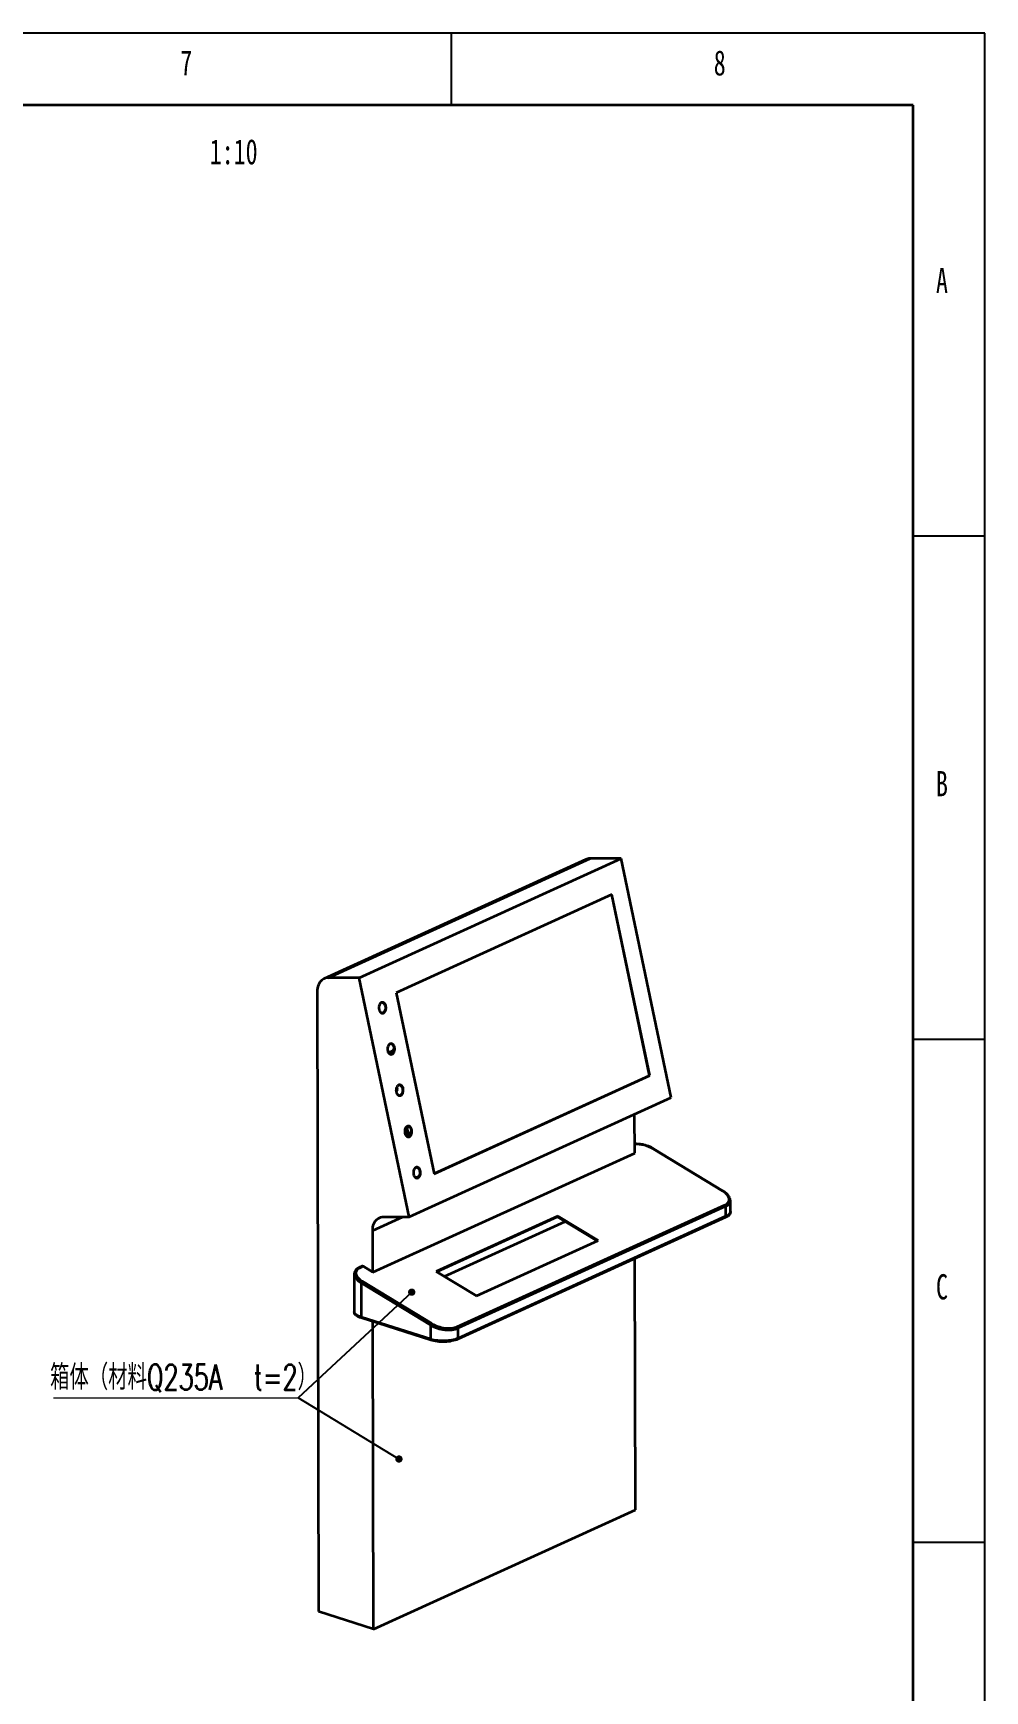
# Model space of a CAD drawing. Header units: millimetres. Extents: x 0 to 4752, y 0 to 3360.
# Drawn here: x 3692 to 4752, y 1515 to 3360 of the extents above; entities that cross this region are included whole.
import ezdxf

# ---------------------------------------------------------------- set-up
doc = ezdxf.new("R2010")
doc.units = ezdxf.units.MM
doc.header["$LTSCALE"] = 8
doc.layers.add('图框线', color=5, linetype='Continuous', lineweight=35)
doc.layers.add('细线', color=5, linetype='Continuous')
doc.styles.add('SLDTEXTSTYLE3', font='TXT', dxfattribs={"width": 0.7, "bigfont": 'bigfont'})
doc.styles.add('SLDTEXTSTYLE4', font='TXT', dxfattribs={"width": 0.7})
doc.dimstyles.new('SLDDIMSTYLE1', dxfattribs={"dimtxt": 0.18, "dimasz": 8.128, "dimexe": 0, "dimexo": 0.0625, "dimgap": 0, "dimtad": 0, "dimtih": 1, "dimtoh": 1, "dimdec": 0, "dimrnd": 1e-09, "dimzin": 0, "dimdsep": 46, "dimtxsty": 'Standard', "dimblk1": 'DOT', "dimblk2": 'DOT', "dimsah": 1, "dimcen": 0.09, "dimadec": 0, "dimazin": 0, "dimtfac": 8.128, "dimtdec": 0, "dimtofl": 0, "dimtmove": 0, "dimatfit": 3, "dimldrblk": 'DOT', "dimfxl": 1, "dimfrac": 2, "dimtolj": 1, "dimtzin": 0, "dimarcsym": 0})

# ---------------------------------------------------------------- blocks, each defined once
blk = doc.blocks.new('工程图视图8')
at = {"color": 7, "linetype": 'Continuous', "lineweight": 35}
for p, q in [((257.9, 503.1), (-33.7, 370.4)), ((-29.2, 371.4), (262.5, 504.1)), ((5.6, 371.5), (297.3, 504.2)), ((297.3, 504.2), (262.5, 504.1)), ((352.9, 238.1), (297.3, 504.2)), ((286.9, 464.1), (46.7, 354.8)), ((328.8, 262.7), (286.7, 464)), ((329, 262.7), (286.9, 464.1)), ((5.6, 371.5), (-29.2, 371.4)), ((61.3, 105.4), (5.6, 371.5)), ((-41.2, 356.2), (-39.9, -333.9)), ((46.7, 354.8), (88.8, 153.4)), ((42.8, 290), (39.4, 288.4)), ((43.7, 291.1), (44.3, 292.8)), ((88.8, 153.5), (328.8, 262.7)), ((88.8, 153.4), (329, 262.7)), ((328.8, 262.7), (329, 262.7)), ((47.1, 248.5), (46.9, 248.8)), ((47.9, 248.3), (47.1, 248.5)), ((47.2, 249.6), (47.9, 248.3)), ((61.3, 105.4), (352.9, 238.1)), ((58.9, 206.1), (58.1, 203.8)), ((59, 203.5), (58.1, 203.8)), ((59, 203.5), (59.9, 206.3)), ((312.2, 176.4), (312.1, 219.6)), ((56.6, 199), (58.3, 195.5)), ((59, 202.1), (58.1, 202.3)), ((59.9, 198.8), (58.1, 202.3)), ((59, 202.1), (60.7, 198.6)), ((60.7, 198.6), (59.9, 198.8)), ((20.6, 43.7), (312.2, 176.4)), ((410.4, 133.9), (332.7, 181.1)), ((410.9, 133.9), (333.3, 181.1)), ((68.2, 149), (72.2, 150.8)), ((68.2, 149), (72.2, 150.8)), ((114.3, -17), (412.8, 118.9)), ((413.7, 117.1), (115.2, -18.7)), ((413.7, 106), (413.7, 117.1)), ((418.7, 111.2), (418.7, 123.4)), ((418.7, 110.2), (418.7, 111.2)), ((20.5, 90.1), (54.2, 105.4)), ((32.6, 105.3), (61.3, 105.4)), ((226.6, 106.3), (91.1, 44.6)), ((226.4, 105.4), (91.9, 44.1)), ((100.2, 39.1), (234.7, 100.3)), ((413.7, 106), (115.2, -29.9)), ((413.7, 106), (115.2, -29.9)), ((413.7, 105), (115.2, -30.8)), ((226.4, 105.4), (226.6, 106.3)), ((270.6, 78.5), (226.4, 105.4)), ((271.5, 78.9), (226.6, 106.3)), ((413.7, 105), (413.7, 106)), ((20.6, 43.7), (20.5, 90.1)), ((136, 17.3), (271.5, 78.9)), ((313, -220.7), (312.5, 58.9)), ((-0.1, 41.5), (0, 0)), ((8.9, 50.4), (5.5, 48.8)), ((9.9, 50.3), (6.4, 48.7)), ((20.6, 43.7), (9.9, 50.3)), ((91.1, 44.6), (136, 17.3)), ((85.2, -15.3), (7.5, 31.9)), ((7.5, 31.9), (7.6, -6.2)), ((8.8, 33.7), (86.5, -13.5)), ((0, 0), (0, -1)), ((85.2, -30.9), (7.6, -6.2)), ((7.6, -7.2), (7.6, -6.2)), ((7.6, -6.2), (85.2, -30.9)), ((85.2, -31.9), (7.6, -7.2)), ((21.4, -353.4), (20.7, -11.4)), ((85.2, -30.9), (85.2, -15.3)), ((85.2, -31.9), (85.2, -30.9)), ((115.2, -18.7), (115.2, -29.9)), ((115.2, -30.8), (115.2, -29.9)), ((21.4, -353.4), (313, -220.7)), ((21.4, -353.4), (-39.9, -333.9))]:
    blk.add_line(p, q, dxfattribs=at)
at = {"color": 7, "linetype": 'Continuous', "lineweight": 35, "flags": 128}
for points in [[(-29.2, 371.4), (-30.7, 371.2), (-32.2, 370.9), (-33.7, 370.4), (-35, 369.7), (-36.2, 368.8), (-37.4, 367.7), (-38.4, 366.4), (-39.2, 365), (-39.9, 363.5), (-40.5, 361.8), (-40.9, 360), (-41.2, 358.1), (-41.2, 356.2)], [(30.2, 343.8), (29.6, 343.4), (28.9, 342.8), (28.4, 342.1), (28, 341.3), (27.7, 340.3), (27.5, 339.3), (27.4, 338.2), (27.4, 337.1), (27.6, 336.1), (27.9, 335.1), (28.3, 334.2), (28.9, 333.5), (29.5, 332.9), (30.1, 332.4), (30.8, 332.2), (31.6, 332.1), (32.3, 332.2), (33, 332.5), (33.6, 333), (34.2, 333.7), (34.7, 334.5), (35, 335.4), (35.3, 336.4), (35.4, 337.4), (35.5, 338.5), (35.3, 339.6), (35.1, 340.6), (34.7, 341.5), (34.3, 342.4), (33.7, 343), (33.1, 343.6), (32.4, 343.9), (31.7, 344.1), (30.9, 344), (30.2, 343.8)], [(31, 344.1), (31.2, 344), (31.9, 343.8), (32.6, 343.3), (33.2, 342.7), (33.7, 342), (34.1, 341.1), (34.4, 340.1), (34.6, 339.1), (34.7, 338), (34.6, 336.9), (34.4, 335.9), (34.1, 334.9), (33.6, 334.1), (33.1, 333.3), (32.5, 332.8), (31.8, 332.3)], [(31.8, 332.3), (31.1, 332.1), (31.1, 332.1)], [(39.8, 297.9), (39.1, 297.5), (38.5, 296.9), (38, 296.2), (37.6, 295.4), (37.3, 294.4), (37.1, 293.4), (37, 292.3), (37, 291.2), (37.2, 290.2), (37.5, 289.2), (37.9, 288.3), (38.5, 287.6), (39.1, 287), (39.7, 286.5), (40.4, 286.3), (41.1, 286.2), (41.9, 286.3), (42.6, 286.6), (43.2, 287.1), (43.8, 287.8), (44.3, 288.6), (44.6, 289.5), (44.9, 290.5), (45, 291.6), (45, 292.6), (44.9, 293.7), (44.7, 294.7), (44.3, 295.6), (43.8, 296.5), (43.3, 297.1), (42.7, 297.7), (42, 298), (41.3, 298.2), (40.5, 298.1), (39.8, 297.9)], [(40.6, 298.2), (40.8, 298.1), (41.5, 297.9), (42.2, 297.4), (42.8, 296.8), (43.3, 296.1), (43.7, 295.2), (44, 294.2), (44.2, 293.2), (44.3, 292.1), (44.2, 291), (44, 290), (43.7, 289), (43.2, 288.2), (42.7, 287.4), (42.1, 286.9), (41.4, 286.4)], [(41.4, 286.4), (40.7, 286.2), (40.7, 286.2)], [(49.4, 252), (48.7, 251.6), (48.1, 251), (47.6, 250.3), (47.2, 249.5), (46.9, 248.5), (46.6, 247.5), (46.6, 246.4), (46.6, 245.3), (46.8, 244.3), (47.1, 243.3), (47.5, 242.4), (48.1, 241.7), (48.7, 241.1), (49.3, 240.6), (50, 240.4), (50.7, 240.3), (51.5, 240.4), (52.2, 240.7), (52.8, 241.2), (53.4, 241.9), (53.9, 242.7), (54.2, 243.6), (54.5, 244.6), (54.6, 245.7), (54.6, 246.7), (54.5, 247.8), (54.3, 248.8), (53.9, 249.7), (53.4, 250.6), (52.9, 251.2), (52.3, 251.8), (51.6, 252.1), (50.8, 252.3), (50.1, 252.3), (49.4, 252)], [(50.2, 252.3), (50.4, 252.2), (51.1, 252), (51.8, 251.5), (52.4, 250.9), (52.9, 250.2), (53.3, 249.3), (53.6, 248.3), (53.8, 247.3), (53.9, 246.2), (53.8, 245.1), (53.6, 244.1), (53.3, 243.1), (52.8, 242.3), (52.3, 241.5), (51.7, 241), (51, 240.6)], [(51, 240.6), (50.3, 240.3), (50.3, 240.3)], [(59, 206.1), (58.3, 205.7), (57.7, 205.2), (57.2, 204.4), (56.8, 203.6), (56.4, 202.6), (56.2, 201.6), (56.2, 200.5), (56.2, 199.4), (56.4, 198.4), (56.7, 197.4), (57.1, 196.5), (57.7, 195.8), (58.3, 195.2), (58.9, 194.7), (59.6, 194.5), (60.3, 194.4), (61.1, 194.5), (61.8, 194.8), (62.4, 195.3), (63, 196), (63.5, 196.8), (63.8, 197.7), (64.1, 198.7), (64.2, 199.8), (64.2, 200.8), (64.1, 201.9), (63.9, 202.9), (63.5, 203.8), (63, 204.7), (62.5, 205.3), (61.8, 205.9), (61.2, 206.2), (60.4, 206.4), (59.7, 206.4), (59, 206.1)], [(59.8, 206.4), (60, 206.3), (60.7, 206.1), (61.4, 205.6), (62, 205), (62.5, 204.3), (62.9, 203.4), (63.2, 202.4), (63.4, 201.4), (63.5, 200.3), (63.4, 199.2), (63.2, 198.2), (62.9, 197.2), (62.4, 196.4), (61.9, 195.6), (61.3, 195.1), (60.6, 194.7)], [(58.3, 195.5), (58.6, 195.2), (58.9, 195), (59.4, 195), (59.8, 195.2), (60.2, 195.6), (60.5, 196.2), (60.8, 196.8), (60.9, 197.4), (60.8, 198.1), (60.7, 198.6)], [(60.6, 194.7), (59.9, 194.4), (59.9, 194.4)], [(68.6, 160.2), (67.9, 159.8), (67.3, 159.3), (66.8, 158.5), (66.4, 157.7), (66, 156.7), (65.8, 155.7), (65.8, 154.6), (65.8, 153.5), (66, 152.5), (66.3, 151.5), (66.7, 150.6), (67.3, 149.9), (67.8, 149.3), (68.5, 148.8), (69.2, 148.6), (69.9, 148.5), (70.7, 148.6), (71.4, 148.9), (72, 149.4), (72.6, 150.1), (73, 150.9), (73.4, 151.8), (73.7, 152.8), (73.8, 153.9), (73.8, 154.9), (73.7, 156), (73.5, 157), (73.1, 157.9), (72.6, 158.8), (72.1, 159.5), (71.4, 160), (70.8, 160.3), (70, 160.5), (69.3, 160.5), (68.6, 160.2)], [(69.4, 160.5), (69.6, 160.4), (70.3, 160.2), (71, 159.7), (71.6, 159.1), (72.1, 158.4), (72.5, 157.5), (72.8, 156.5), (73, 155.5), (73.1, 154.4), (73, 153.3), (72.8, 152.3), (72.5, 151.3), (72, 150.5), (71.5, 149.7), (70.9, 149.2), (70.2, 148.8)], [(70.2, 148.8), (69.5, 148.5), (69.4, 148.5)], [(418.7, 111.2), (418.7, 111.1), (418.6, 110.3), (418.3, 109.5), (417.8, 108.8), (417, 108), (416.1, 107.3), (415, 106.6), (413.7, 106)], [(418.7, 111.2), (418.7, 111.1), (418.6, 110.3), (418.3, 109.5), (417.8, 108.8), (417, 108), (416.1, 107.3), (415, 106.6), (413.7, 106)], [(20.5, 90.1), (20.6, 92), (20.8, 93.9), (21.2, 95.7), (21.8, 97.4), (22.5, 99), (23.4, 100.4), (24.4, 101.6), (25.5, 102.7), (26.7, 103.6), (28.1, 104.3), (29.5, 104.9), (31, 105.2), (32.6, 105.3)], [(418.7, 110.2), (418.7, 110.1), (418.6, 109.3), (418.3, 108.5), (417.8, 107.8), (417, 107), (416.1, 106.3), (415, 105.6), (413.7, 105)], [(7.6, -6.2), (6.1, -5.7), (4.7, -5.1), (3.5, -4.4), (2.4, -3.7), (1.5, -3), (0.8, -2.3), (0.4, -1.5), (0.1, -0.7), (0, 0)], [(7.6, -6.2), (6.1, -5.7), (4.7, -5.1), (3.5, -4.4), (2.4, -3.7), (1.5, -3), (0.8, -2.3), (0.4, -1.5), (0.1, -0.7), (0, 0)], [(7.6, -7.2), (6.1, -6.6), (4.7, -6.1), (3.5, -5.4), (2.4, -4.7), (1.5, -4), (0.9, -3.2), (0.4, -2.5), (0.1, -1.7), (0, -1)], [(115.2, -29.9), (113.8, -30.4), (112.3, -31), (110.6, -31.4), (108.8, -31.8), (106.8, -32.2), (104.9, -32.4), (102.8, -32.6), (100.8, -32.7), (98.7, -32.8), (96.6, -32.7), (94.5, -32.6), (92.5, -32.4), (90.5, -32.1), (88.6, -31.8), (86.9, -31.4), (85.2, -30.9)], [(115.2, -29.9), (113.8, -30.4), (112.3, -31), (110.6, -31.4), (108.8, -31.8), (106.8, -32.2), (104.9, -32.4), (102.8, -32.6), (100.8, -32.7), (98.7, -32.8), (96.6, -32.7), (94.5, -32.6), (92.5, -32.4), (90.5, -32.1), (88.6, -31.8), (86.9, -31.4), (85.2, -30.9)], [(115.2, -30.8), (113.8, -31.4), (112.3, -32), (110.6, -32.4), (108.8, -32.8), (106.9, -33.2), (104.9, -33.4), (102.8, -33.6), (100.8, -33.7), (98.7, -33.8), (96.6, -33.7), (94.5, -33.6), (92.5, -33.4), (90.5, -33.1), (88.6, -32.8), (86.9, -32.4), (85.2, -31.9)]]:
    blk.add_lwpolyline(points, dxfattribs=at)
at = {"color": 7, "linetype": 'Continuous', "lineweight": 35}
for centre, radius, start, end in [((262.4, 493), 11.1, 89.9137, 114.3184), ((40.4, 286.4), 2.24, 118.4401, 150.5518), ((41.8, 291.6), 1.92, 299.9061, 344.3993), ((44.2, 247.5), 3.04, 322.2761, 19.5545), ((45.2, 247.2), 2.89, 302.0802, 21.0223), ((60, 203.1), 2.03, 158.7292, 201.5005), ((60.8, 202.8), 2.03, 158.7292, 201.5005), ((55.9, 198.7), 0.722, 23.9793, 64.4653), ((57.3, 197.8), 2.77, 294.9464, 22.5852), ((333, 180.6), 0.562, 62.832, 121.2818), ((410.6, 133.4), 0.562, 62.8164, 121.2834), ((411.6, 117.1), 2.11, 0.5052, 56.3949), ((5.8, 47.9), 1, 54.959, 111.8623), ((9.3, 49.4), 1, 54.9588, 111.8663), ((10.2, 31.3), 2.76, 120.2004, 168.041), ((87.9, -15.9), 2.76, 120.2004, 168.041), ((113.1, -18.7), 2.11, 0.5052, 56.3949)]:
    blk.add_arc(centre, radius, start, end, dxfattribs=at)
for centre, major_axis, ratio, start_param, end_param in [((320, 175.3), (19.6, -4.5), 0.504354, 0.987465, 2.09347), ((397.7, 128.1), (19.6, -4.5), 0.504354, 5.699854, 7.27065), ((397.4, 126.7), (21.2, -4.4), 0.496934, 5.68833, 6.383433), ((397.4, 126.7), (21.2, -4.4), 0.496934, 0.100248, 0.10472), ((21.3, 38.2), (21.2, -4.4), 0.496934, 3.241841, 3.246312), ((21.3, 38.2), (21.2, -4.4), 0.496934, 3.246312, 4.117533), ((21.5, 39.5), (19.6, -4.5), 0.504354, 2.558261, 4.129057), ((98.9, -9.1), (21.2, -4.4), 0.496934, 4.117533, 5.68833), ((99.2, -7.8), (19.6, -4.5), 0.504354, 4.129057, 5.699854)]:
    blk.add_ellipse(centre, major_axis=major_axis, ratio=ratio, start_param=start_param, end_param=end_param, dxfattribs=at)
for points, knots in [([(333.3, 181.1), (333, 181.3), (332.3, 181.7), (330.9, 182.4), (329.3, 183.2), (327.5, 183.9), (325.7, 184.5), (323.9, 185.1), (322, 185.5), (320.2, 185.9), (318.3, 186.2), (316.4, 186.4), (314.6, 186.4), (313.2, 186.5), (312.4, 186.4), (312.2, 186.4)], [0, 0, 0, 0, 0.045217, 0.130915, 0.216368, 0.301535, 0.386407, 0.470978, 0.555254, 0.639244, 0.722971, 0.806464, 0.889767, 0.972933, 1, 1, 1, 1]), ([(418.7, 123.4), (418.7, 123.5), (418.7, 124), (418.6, 124.9), (418.3, 125.9), (417.8, 127), (417.2, 128.2), (416.4, 129.2), (415.5, 130.3), (414.4, 131.4), (413.1, 132.4), (412, 133.2), (411.2, 133.7), (410.9, 133.9)], [0, 0, 0, 0, 0.035279, 0.128415, 0.223275, 0.32048, 0.420151, 0.521941, 0.625229, 0.729374, 0.833878, 0.93838, 1, 1, 1, 1]), ([(5.5, 48.8), (5.3, 48.7), (4.6, 48.4), (3.6, 47.8), (2.6, 47), (1.7, 46.2), (1, 45.3), (0.5, 44.3), (0.1, 43.2), (-0.1, 42.3), (-0.1, 41.7), (-0.1, 41.5)], [0, 0, 0, 0, 0.067552, 0.195308, 0.322624, 0.44844, 0.571923, 0.692668, 0.810994, 0.927895, 1, 1, 1, 1])]:
    blk.add_open_spline(points, degree=3, knots=knots, dxfattribs=at)
blk = doc.blocks.new('SW_NOTE_0_5')
at = {"color": 0, "linetype": 'Continuous', "lineweight": 0}
blk.add_line((-272.4, 0), (0, 0), dxfattribs=at)
blk.add_line((-272.4, 0), (0, 0), dxfattribs=at)
at = {"color": 0, "linetype": 'Continuous', "lineweight": 0, "insert": (-276.1, 36.8), "char_height": 28, "attachment_point": 1, "style": 'SLDTEXTSTYLE3'}
blk.add_mtext('箱体（材料Q235A  t=2）', dxfattribs=at)
blk = doc.blocks.new('_Dot')
at = {"color": 0, "linetype": 'ByBlock', "lineweight": -2}
blk.add_line((-0.5, 0), (-1, 0), dxfattribs=at)
at = {"color": 0, "linetype": 'ByBlock', "const_width": 0.5}
blk.add_lwpolyline([(-0.25, 0, 1), (0.25, 0, 1)], format="xyb", close=True, dxfattribs=at)

msp = doc.modelspace()

# ---------------------------------------------------------------- linework, layer by layer
at = {"color": 7, "linetype": 'Continuous', "lineweight": 18}
for q in [(3135.909142, 3280), (4672, 2520.301779)]:
    msp.add_line((4672, 3280), q, dxfattribs=at)
at = {"layer": '图框线'}
for p, q in [((4672, 3280), (200, 3280)), ((4672, 80), (4672, 3280))]:
    msp.add_line(p, q, dxfattribs=at)
at = {"layer": '细线'}
for p, q in [((4752, 3360), (0, 3360)), ((4158, 3360), (4158, 3280)), ((4752, 0), (4752, 3360)), ((4752, 2800), (4672, 2800)), ((4752, 2240), (4672, 2240)), ((4752, 2240), (4672, 2240)), ((4752, 1680), (4672, 1680)), ((4752, 1680), (4672, 1680)), ((4752, 1680), (4672, 1680))]:
    msp.add_line(p, q, dxfattribs=at)

# ---------------------------------------------------------------- block references
at = {"color": 7, "linetype": 'Continuous', "lineweight": 35}
msp.add_blockref('工程图视图8', (4049.933847, 1937.182758), dxfattribs=at)
at = {"color": 7, "linetype": 'Continuous', "lineweight": 0}
msp.add_blockref('SW_NOTE_0_5', (3987.413504, 1841.236695), dxfattribs=at)

# ---------------------------------------------------------------- texts
at = {"color": 7, "linetype": 'Continuous', "lineweight": 0, "insert": (3888.995031, 3242.050252), "char_height": 28, "attachment_point": 1, "style": 'SLDTEXTSTYLE4'}
msp.add_mtext('1:10', dxfattribs=at)
at = {"layer": '细线', "char_height": 28, "attachment_point": 1, "style": 'SLDTEXTSTYLE4'}
for s, insert in [('7', (3856.149479, 3340.890088)), ('8', (4450.149479, 3340.890088)), ('A', (4697.574625, 3098.671047)), ('B', (4697.574625, 2538.671047)), ('C', (4697.574625, 1978.671047))]:
    msp.add_mtext(s, dxfattribs=dict(at, insert=insert))

# ---------------------------------------------------------------- leaders
at = {"color": 7, "linetype": 'Continuous', "lineweight": 0}
for points in [[(4113.883665, 1958.70636), (3987.413504, 1841.236695)], [(4099.679106, 1773.000094), (3987.413504, 1841.236695)]]:
    msp.add_leader(points, dimstyle='SLDDIMSTYLE1', dxfattribs=at)

doc.saveas('drawing.dxf')
